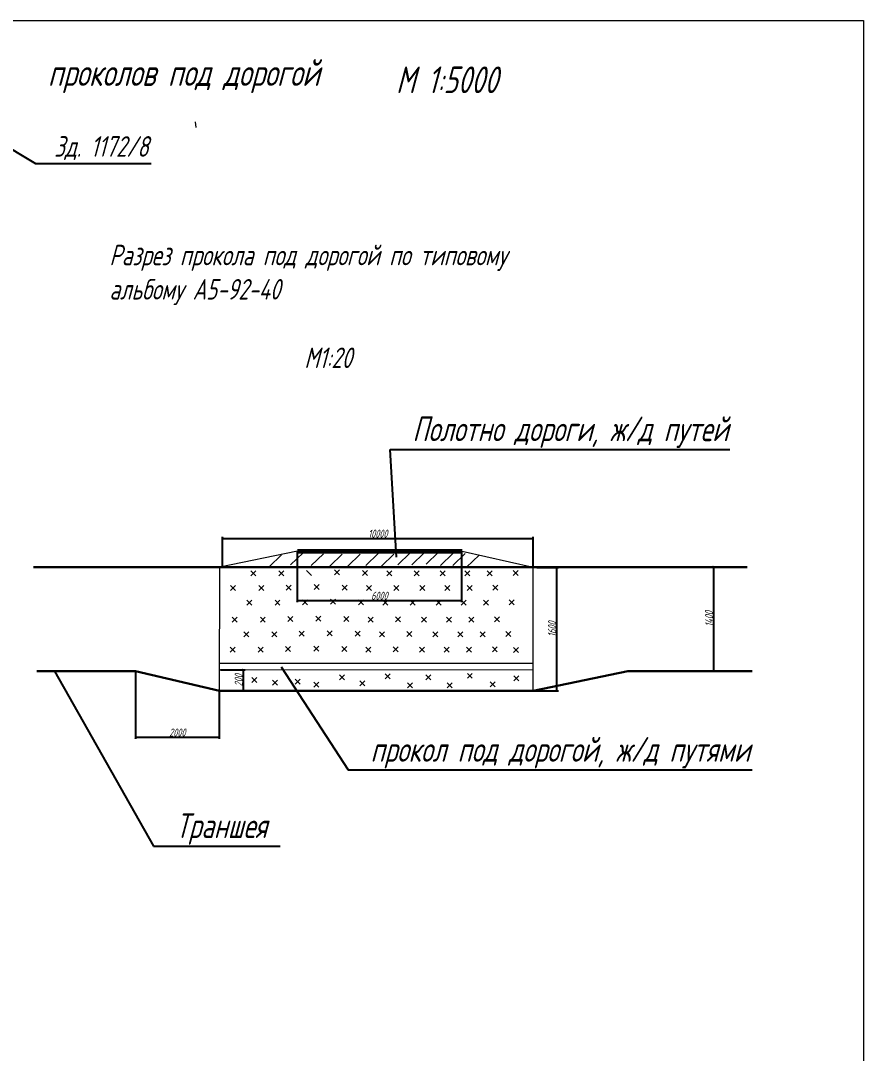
# Model space of a CAD drawing. Header units: millimetres. Extents: x 13096 to 18634, y -492 to 9335.
# Drawn here: x 16879 to 17512, y 7122 to 7896 of the extents above; entities that cross this region are included whole.
import ezdxf
from ezdxf import colors
from ezdxf.entities.mleader import LeaderData, LeaderLine
from ezdxf.enums import TextEntityAlignment as Align
from ezdxf.math import Vec2, Vec3

# ---------------------------------------------------------------- set-up
doc = ezdxf.new("R2010")
doc.units = ezdxf.units.MM
doc.layers.get('Defpoints').update_dxf_attribs({"color": 33})
for name, color, linetype, lineweight in [('Линия выноска', 137, 'Continuous', 20), ('Размерная', 4, 'Continuous', 25), ('Рамка толстая', 7, 'Continuous', 60), ('Строительный', 251, 'Continuous', 13), ('текст', 7, 'Continuous', 25), ('Элемент эл. схем', 7, 'Continuous', 35)]:
    doc.layers.add(name, color=color, linetype=linetype, lineweight=lineweight)
doc.styles.add('Simplex', font='simplex.shx', dxfattribs={"width": 0.7, "oblique": 15})
doc.dimstyles.new('Simplex', dxfattribs={"dimtxt": 2.5, "dimasz": 2.5, "dimexe": 1.25, "dimexo": 0.625, "dimtad": 1, "dimtxsty": 'Simplex', "dimcen": 2.5, "dimclrt": 2, "dimadec": 0, "dimazin": 0, "dimtfac": 1, "dimtmove": 0, "dimatfit": 3, "dimfxl": 1, "dimarcsym": 0})

# ---------------------------------------------------------------- blocks, each defined once
blk = doc.blocks.new('_None')
blk = doc.blocks.new('_ArchTick')
at = {"color": 0, "linetype": 'ByBlock', "const_width": 0.15}
blk.add_lwpolyline([(-0.5, -0.5), (0.5, 0.5)], dxfattribs=at)
blk = doc.blocks.new('*D151')
at = {"layer": 'Defpoints', "color": 0, "lineweight": 80, "transparency": 16777216}
for p in [(17028.84, 7409.41), (17046.69, 7409.41), (17028.85, 7393.6)]:
    blk.add_point(p, dxfattribs=at)
at = {"layer": 'Размерная', "color": 0, "lineweight": -2, "transparency": 16777216}
for p, q in [((17029.46, 7409.41), (17047.94, 7409.41)), ((17046.69, 7393.6), (17046.69, 7409.41)), ((17029.48, 7393.6), (17047.94, 7393.6))]:
    blk.add_line(p, q, dxfattribs=at)
at = {"layer": 'Размерная', "color": 0, "lineweight": -2, "transparency": 16777216, "xscale": 1.5, "yscale": 1.5, "zscale": 1.5}
for p, rotation in [((17046.69, 7409.41), 90), ((17046.69, 7393.6), 270)]:
    blk.add_blockref('_ArchTick', p, dxfattribs=dict(at, rotation=rotation))
at = {"layer": 'Размерная', "color": 2, "lineweight": 20, "transparency": 16777216, "insert": (17043.06, 7401.51), "char_height": 2, "attachment_point": 5, "rotation": 90, "style": 'Simplex'}
blk.add_mtext('{\\H3x;200}', dxfattribs=at)
blk = doc.blocks.new('*D152')
at = {"layer": 'Defpoints', "color": 0, "lineweight": 80, "transparency": 16777216}
for p in [(16965.6, 7407.86), (17028.51, 7394.18), (17028.51, 7358.72)]:
    blk.add_point(p, dxfattribs=at)
at = {"layer": 'Размерная', "color": 0, "lineweight": -2, "transparency": 16777216}
for p, q in [((16965.6, 7407.23), (16965.6, 7357.47)), ((17028.51, 7393.56), (17028.51, 7357.47)), ((16965.6, 7358.72), (17028.51, 7358.72))]:
    blk.add_line(p, q, dxfattribs=at)
at = {"layer": 'Размерная', "color": 0, "lineweight": -2, "transparency": 16777216, "xscale": 1.5, "yscale": 1.5, "zscale": 1.5, "rotation": 180}
blk.add_blockref('_ArchTick', (16965.6, 7358.72), dxfattribs=at)
at = {"layer": 'Размерная', "color": 0, "lineweight": -2, "transparency": 16777216, "xscale": 1.5, "yscale": 1.5, "zscale": 1.5}
blk.add_blockref('_ArchTick', (17028.51, 7358.72), dxfattribs=at)
at = {"layer": 'Размерная', "color": 2, "lineweight": 20, "transparency": 16777216, "insert": (16997.05, 7362.34), "char_height": 2, "attachment_point": 5, "style": 'Simplex'}
blk.add_mtext('{\\H3x;2000}', dxfattribs=at)
blk = doc.blocks.new('*D153')
at = {"layer": 'Defpoints', "color": 0, "lineweight": 80, "transparency": 16777216}
for p in [(17266.19, 7486.04), (17281.76, 7486.04), (17233.96, 7393.62)]:
    blk.add_point(p, dxfattribs=at)
at = {"layer": 'Размерная', "color": 0, "lineweight": -2, "transparency": 16777216}
for p, q in [((17266.81, 7486.04), (17283.01, 7486.04)), ((17281.76, 7393.62), (17281.76, 7486.04)), ((17234.59, 7393.62), (17283.01, 7393.62))]:
    blk.add_line(p, q, dxfattribs=at)
at = {"layer": 'Размерная', "color": 0, "lineweight": -2, "transparency": 16777216, "xscale": 1.5, "yscale": 1.5, "zscale": 1.5}
for p, rotation in [((17281.76, 7486.04), 90), ((17281.76, 7393.62), 270)]:
    blk.add_blockref('_ArchTick', p, dxfattribs=dict(at, rotation=rotation))
at = {"layer": 'Размерная', "color": 2, "lineweight": 20, "transparency": 16777216, "insert": (17278.14, 7439.83), "char_height": 2, "attachment_point": 5, "rotation": 90, "style": 'Simplex'}
blk.add_mtext('{\\H3x;1600}', dxfattribs=at)
blk = doc.blocks.new('*D154')
at = {"layer": 'Defpoints', "color": 0, "lineweight": 80, "transparency": 16777216}
for p in [(17086.97, 7498.39), (17210.26, 7498.15), (17210.26, 7461.26)]:
    blk.add_point(p, dxfattribs=at)
at = {"layer": 'Размерная', "color": 0, "lineweight": -2, "transparency": 16777216}
for p, q in [((17086.97, 7497.77), (17086.97, 7460.01)), ((17210.26, 7497.53), (17210.26, 7460.01)), ((17086.97, 7461.26), (17210.26, 7461.26))]:
    blk.add_line(p, q, dxfattribs=at)
at = {"layer": 'Размерная', "color": 0, "lineweight": -2, "transparency": 16777216, "xscale": 1.5, "yscale": 1.5, "zscale": 1.5, "rotation": 180}
blk.add_blockref('_ArchTick', (17086.97, 7461.26), dxfattribs=at)
at = {"layer": 'Размерная', "color": 0, "lineweight": -2, "transparency": 16777216, "xscale": 1.5, "yscale": 1.5, "zscale": 1.5}
blk.add_blockref('_ArchTick', (17210.26, 7461.26), dxfattribs=at)
at = {"layer": 'Размерная', "color": 2, "lineweight": 20, "transparency": 16777216, "insert": (17148.61, 7464.88), "char_height": 2, "attachment_point": 5, "style": 'Simplex'}
blk.add_mtext('{\\H3x;6000}', dxfattribs=at)
blk = doc.blocks.new('*D155')
at = {"layer": 'Defpoints', "color": 0, "lineweight": 80, "transparency": 16777216}
for p in [(17381, 7486.66), (17399.48, 7486.66), (17368.88, 7408.43)]:
    blk.add_point(p, dxfattribs=at)
at = {"layer": 'Размерная', "color": 0, "lineweight": -2, "transparency": 16777216}
for p, q in [((17381.63, 7486.66), (17400.73, 7486.66)), ((17399.48, 7408.43), (17399.48, 7486.66)), ((17369.5, 7408.43), (17400.73, 7408.43))]:
    blk.add_line(p, q, dxfattribs=at)
at = {"layer": 'Размерная', "color": 0, "lineweight": -2, "transparency": 16777216, "xscale": 1.5, "yscale": 1.5, "zscale": 1.5}
for p, rotation in [((17399.48, 7486.66), 90), ((17399.48, 7408.43), 270)]:
    blk.add_blockref('_ArchTick', p, dxfattribs=dict(at, rotation=rotation))
at = {"layer": 'Размерная', "color": 2, "lineweight": 20, "transparency": 16777216, "insert": (17395.86, 7447.55), "char_height": 2, "attachment_point": 5, "rotation": 90, "style": 'Simplex'}
blk.add_mtext('{\\H3x;1400}', dxfattribs=at)
blk = doc.blocks.new('*D156')
at = {"layer": 'Defpoints', "color": 0, "lineweight": 80, "transparency": 16777216}
for p in [(17263.94, 7507.79), (17031, 7486.12), (17263.94, 7486.63)]:
    blk.add_point(p, dxfattribs=at)
at = {"layer": 'Размерная', "color": 0, "lineweight": -2, "transparency": 16777216}
for p, q in [((17031, 7486.75), (17031, 7509.04)), ((17031, 7507.79), (17263.94, 7507.79)), ((17263.94, 7487.26), (17263.94, 7509.04))]:
    blk.add_line(p, q, dxfattribs=at)
at = {"layer": 'Размерная', "color": 0, "lineweight": -2, "transparency": 16777216, "xscale": 1.5, "yscale": 1.5, "zscale": 1.5, "rotation": 180}
blk.add_blockref('_ArchTick', (17031, 7507.79), dxfattribs=at)
at = {"layer": 'Размерная', "color": 0, "lineweight": -2, "transparency": 16777216, "xscale": 1.5, "yscale": 1.5, "zscale": 1.5}
blk.add_blockref('_ArchTick', (17263.94, 7507.79), dxfattribs=at)
at = {"layer": 'Размерная', "color": 2, "lineweight": 20, "transparency": 16777216, "insert": (17147.47, 7511.42), "char_height": 2, "attachment_point": 5, "style": 'Simplex'}
blk.add_mtext('{\\H3x;10000}', dxfattribs=at)

msp = doc.modelspace()

# ---------------------------------------------------------------- linework, layer by layer
at = {"layer": 'Рамка толстая', "color": 18, "lineweight": 20, "true_color": 0x000000}
for p, q in [((16543.02032, 7896.09368), (17511.64532, 7896.09368)), ((17511.64532, 7896.09368), (17511.64532, 6562.96868))]:
    msp.add_line(p, q, dxfattribs=at)
at = {"layer": 'Строительный', "color": 18, "lineweight": 20, "true_color": 0x000000}
for p, q in [((17011.20126, 7815.92187), (17010.61429, 7820.29263)), ((17075.19427, 7495.59618), (17065.90412, 7486.66794)), ((17091.31048, 7497.00789), (17082.02032, 7488.07965)), ((17106.78333, 7496.40885), (17097.49317, 7487.48062)), ((17120.61195, 7496.09801), (17111.3218, 7487.16978)), ((17134.17842, 7496.09801), (17124.88826, 7487.16978)), ((17147.74489, 7496.54967), (17138.45473, 7487.62144)), ((17159.50249, 7496.09801), (17150.21233, 7487.16978)), ((17171.71233, 7497.00133), (17162.42217, 7488.0731)), ((17182.1133, 7497.00133), (17172.82314, 7488.0731)), ((17192.9665, 7497.45299), (17183.67635, 7488.52475)), ((17203.81963, 7496.54967), (17194.52947, 7487.62144)), ((17212.86397, 7496.54967), (17203.57381, 7487.62144)), ((17223.34901, 7495.35555), (17214.05886, 7486.42731)), ((17052.18016, 7483.52314), (17055.92217, 7479.78113)), ((17055.92217, 7483.52314), (17052.18016, 7479.78113)), ((17073.21462, 7483.52314), (17076.95663, 7479.78113)), ((17076.95663, 7483.52314), (17073.21462, 7479.78113)), ((17093.84454, 7483.92713), (17097.58655, 7480.18512)), ((17114.879, 7484.33116), (17118.62101, 7480.58915)), ((17118.62101, 7484.33116), (17114.879, 7480.58915)), ((17135.91337, 7483.92713), (17139.65538, 7480.18512)), ((17139.65538, 7483.92713), (17135.91337, 7480.18512)), ((17154.11624, 7483.52314), (17157.85825, 7479.78113)), ((17157.85825, 7483.52314), (17154.11624, 7479.78113)), ((17174.58573, 7483.64274), (17178.32774, 7479.90073)), ((17178.32774, 7483.64274), (17174.58573, 7479.90073)), ((17194.16264, 7483.52314), (17197.90465, 7479.78113)), ((17197.90465, 7483.52314), (17194.16264, 7479.78113)), ((17212.76997, 7483.52314), (17216.51198, 7479.78113)), ((17216.51198, 7483.52314), (17212.76997, 7479.78113)), ((17229.55142, 7483.5588), (17233.29343, 7479.81679)), ((17233.29343, 7483.5588), (17229.55142, 7479.81679)), ((17248.89711, 7483.81305), (17252.63912, 7480.07104)), ((17252.63912, 7483.81305), (17248.89711, 7480.07104)), ((17037.04212, 7472.48998), (17040.78413, 7468.74797)), ((17040.78413, 7472.48998), (17037.04212, 7468.74797)), ((17058.07658, 7472.48998), (17061.81859, 7468.74797)), ((17061.81859, 7472.48998), (17058.07658, 7468.74797)), ((17078.7065, 7472.89397), (17082.44851, 7469.15196)), ((17082.44851, 7472.89397), (17078.7065, 7469.15196)), ((17099.74096, 7473.298), (17103.48297, 7469.55599)), ((17103.48297, 7473.298), (17099.74096, 7469.55599)), ((17120.77533, 7472.89397), (17124.51734, 7469.15196)), ((17124.51734, 7472.89397), (17120.77533, 7469.15196)), ((17138.9782, 7472.48998), (17142.72021, 7468.74797)), ((17142.72021, 7472.48998), (17138.9782, 7468.74797)), ((17159.44769, 7472.60958), (17163.1897, 7468.86757)), ((17163.1897, 7472.60958), (17159.44769, 7468.86757)), ((17179.0246, 7472.48998), (17182.76661, 7468.74797)), ((17182.76661, 7472.48998), (17179.0246, 7468.74797)), ((17197.63193, 7472.48998), (17201.37394, 7468.74797)), ((17201.37394, 7472.48998), (17197.63193, 7468.74797)), ((17214.41338, 7472.52564), (17218.15539, 7468.78363)), ((17218.15539, 7472.52564), (17214.41338, 7468.78363)), ((17233.75907, 7472.77989), (17237.50108, 7469.03788)), ((17237.50108, 7472.77989), (17233.75907, 7469.03788)), ((17049.26735, 7461.44639), (17053.00936, 7457.70438)), ((17053.00936, 7461.44639), (17049.26735, 7457.70438)), ((17070.3018, 7461.44639), (17074.04381, 7457.70438)), ((17074.04381, 7461.44639), (17070.3018, 7457.70438)), ((17090.93173, 7461.85038), (17094.67373, 7458.10837)), ((17094.67373, 7461.85038), (17090.93173, 7458.10837)), ((17111.96618, 7462.2544), (17115.70819, 7458.51239)), ((17115.70819, 7462.2544), (17111.96618, 7458.51239)), ((17133.00056, 7461.85038), (17136.74257, 7458.10837)), ((17136.74257, 7461.85038), (17133.00056, 7458.10837)), ((17151.20343, 7461.44639), (17154.94544, 7457.70438)), ((17154.94544, 7461.44639), (17151.20343, 7457.70438)), ((17171.67291, 7461.56598), (17175.41492, 7457.82398)), ((17175.41492, 7461.56598), (17171.67291, 7457.82398)), ((17191.24983, 7461.44639), (17194.99184, 7457.70438)), ((17194.99184, 7461.44639), (17191.24983, 7457.70438)), ((17209.85715, 7461.44639), (17213.59916, 7457.70438)), ((17213.59916, 7461.44639), (17209.85715, 7457.70438)), ((17226.6386, 7461.48205), (17230.38061, 7457.74004)), ((17230.38061, 7461.48205), (17226.6386, 7457.74004)), ((17245.9843, 7461.7363), (17249.72631, 7457.99429)), ((17249.72631, 7461.7363), (17245.9843, 7457.99429)), ((17079.93517, 7449.24017), (17083.67718, 7445.49816)), ((17083.67718, 7449.24017), (17079.93517, 7445.49816)), ((17100.96963, 7449.6442), (17104.71164, 7445.90219)), ((17104.71164, 7449.6442), (17100.96963, 7445.90219)), ((17122.004, 7449.24017), (17125.74601, 7445.49816)), ((17125.74601, 7449.24017), (17122.004, 7445.49816)), ((17234.98774, 7449.12609), (17238.72975, 7445.38408)), ((17238.72975, 7449.12609), (17234.98774, 7445.38408)), ((17038.27079, 7448.83618), (17042.0128, 7445.09417)), ((17042.0128, 7448.83618), (17038.27079, 7445.09417)), ((17059.30525, 7448.83618), (17063.04726, 7445.09417)), ((17063.04726, 7448.83618), (17059.30525, 7445.09417)), ((17140.20687, 7448.83618), (17143.94888, 7445.09417)), ((17143.94888, 7448.83618), (17140.20687, 7445.09417)), ((17160.67636, 7448.95578), (17164.41837, 7445.21377)), ((17164.41837, 7448.95578), (17160.67636, 7445.21377)), ((17180.25327, 7448.83618), (17183.99528, 7445.09417)), ((17183.99528, 7448.83618), (17180.25327, 7445.09417)), ((17198.8606, 7448.83618), (17202.60261, 7445.09417)), ((17202.60261, 7448.83618), (17198.8606, 7445.09417)), ((17215.64205, 7448.87184), (17219.38406, 7445.12983)), ((17219.38406, 7448.87184), (17215.64205, 7445.12983)), ((17046.8237, 7437.85309), (17050.56571, 7434.11108)), ((17050.56571, 7437.85309), (17046.8237, 7434.11108)), ((17067.85815, 7437.85309), (17071.60016, 7434.11108)), ((17071.60016, 7437.85309), (17067.85815, 7434.11108)), ((17088.48807, 7438.25708), (17092.23008, 7434.51507)), ((17092.23008, 7438.25708), (17088.48807, 7434.51507)), ((17109.52253, 7438.6611), (17113.26454, 7434.91909)), ((17113.26454, 7438.6611), (17109.52253, 7434.91909)), ((17130.55691, 7438.25708), (17134.29891, 7434.51507)), ((17134.29891, 7438.25708), (17130.55691, 7434.51507)), ((17148.75978, 7437.85309), (17152.50179, 7434.11108)), ((17152.50179, 7437.85309), (17148.75978, 7434.11108)), ((17169.22926, 7437.97268), (17172.97127, 7434.23068)), ((17172.97127, 7437.97268), (17169.22926, 7434.23068)), ((17188.80618, 7437.85309), (17192.54818, 7434.11108)), ((17192.54818, 7437.85309), (17188.80618, 7434.11108)), ((17207.4135, 7437.85309), (17211.15551, 7434.11108)), ((17211.15551, 7437.85309), (17207.4135, 7434.11108)), ((17224.19495, 7437.88875), (17227.93696, 7434.14674)), ((17227.93696, 7437.88875), (17224.19495, 7434.14674)), ((17243.54065, 7438.143), (17247.28265, 7434.40099)), ((17247.28265, 7438.143), (17243.54065, 7434.40099)), ((17036.62034, 7426.35153), (17040.36235, 7422.60952)), ((17040.36235, 7426.35153), (17036.62034, 7422.60952)), ((17057.65479, 7426.35153), (17061.3968, 7422.60952)), ((17061.3968, 7426.35153), (17057.65479, 7422.60952)), ((17078.28471, 7426.75552), (17082.02672, 7423.01351)), ((17082.02672, 7426.75552), (17078.28471, 7423.01351)), ((17099.31917, 7427.15954), (17103.06118, 7423.41753)), ((17103.06118, 7427.15954), (17099.31917, 7423.41753)), ((17120.35355, 7426.75552), (17124.09556, 7423.01351)), ((17124.09556, 7426.75552), (17120.35355, 7423.01351)), ((17138.55642, 7426.35153), (17142.29843, 7422.60952)), ((17142.29843, 7426.35153), (17138.55642, 7422.60952)), ((17159.0259, 7426.47112), (17162.76791, 7422.72912)), ((17162.76791, 7426.47112), (17159.0259, 7422.72912)), ((17178.60282, 7426.35153), (17182.34483, 7422.60952)), ((17182.34483, 7426.35153), (17178.60282, 7422.60952)), ((17197.21014, 7426.35153), (17200.95215, 7422.60952)), ((17200.95215, 7426.35153), (17197.21014, 7422.60952)), ((17213.99159, 7426.38719), (17217.7336, 7422.64518)), ((17217.7336, 7426.38719), (17213.99159, 7422.64518)), ((17233.33729, 7426.64144), (17237.0793, 7422.89943)), ((17237.0793, 7426.64144), (17233.33729, 7422.89943)), ((17249.24123, 7426.05645), (17252.98324, 7422.31444)), ((17252.98324, 7426.05645), (17249.24123, 7422.31444)), ((17052.82232, 7403.56857), (17056.56433, 7399.82656)), ((17056.56433, 7403.56857), (17052.82232, 7399.82656)), ((17118.71038, 7405.57491), (17122.45239, 7401.8329)), ((17122.45239, 7405.57491), (17118.71038, 7401.8329)), ((17152.85972, 7406.37744), (17156.60172, 7402.63543)), ((17156.60172, 7406.37744), (17152.85972, 7402.63543)), ((17183.34548, 7405.65885), (17187.08748, 7401.91684)), ((17187.08748, 7405.65885), (17183.34548, 7401.91684)), ((17214.57851, 7406.7013), (17218.32052, 7402.95929)), ((17218.32052, 7406.7013), (17214.57851, 7402.95929)), ((17249.39171, 7404.93878), (17253.13372, 7401.19677)), ((17253.13372, 7404.93878), (17249.39171, 7401.19677)), ((17068.49083, 7401.56224), (17072.23284, 7397.82023)), ((17072.23284, 7401.56224), (17068.49083, 7397.82023)), ((17085.36461, 7402.36477), (17089.10662, 7398.62276)), ((17089.10662, 7402.36477), (17085.36461, 7398.62276)), ((17099.42608, 7399.9572), (17103.16808, 7396.2152)), ((17103.16808, 7399.9572), (17099.42608, 7396.2152)), ((17133.97711, 7401.16097), (17137.71912, 7397.41896)), ((17137.71912, 7401.16097), (17133.97711, 7397.41896)), ((17169.72434, 7399.61242), (17173.46635, 7395.87041)), ((17173.46635, 7399.61242), (17169.72434, 7395.87041)), ((17199.40937, 7399.63106), (17203.15138, 7395.88905)), ((17203.15138, 7399.63106), (17199.40937, 7395.88905)), ((17231.77009, 7400.38858), (17235.5121, 7396.64657)), ((17235.5121, 7400.38858), (17231.77009, 7396.64657))]:
    msp.add_line(p, q, dxfattribs=at)
at = {"layer": 'Элемент эл. схем', "color": 18, "lineweight": 20, "true_color": 0x000000}
for p, q in [((17087.07294, 7498.36193), (17028.79457, 7486.28257)), ((17210.68029, 7498.36193), (17264.01716, 7486.36422)), ((17028.7503, 7393.59582), (17028.79457, 7486.28257)), ((17263.85582, 7393.64703), (17264.01716, 7486.36422)), ((17415.10778, 7486.49114), (17264.01716, 7486.36422)), ((17263.86764, 7414.02396), (17028.77567, 7413.96497)), ((17028.77567, 7409.38487), (17263.86764, 7409.47092))]:
    msp.add_line(p, q, dxfattribs=at)
at = {"layer": 'Элемент эл. схем', "color": 18, "lineweight": 60, "true_color": 0x000000}
msp.add_line((17087.07294, 7498.36193), (17210.68029, 7498.36193), dxfattribs=at)
at = {"layer": 'Элемент эл. схем', "color": 18, "lineweight": 30, "true_color": 0x000000}
for p, q in [((16889.18539, 7486.20091), (17424.40238, 7486.25718)), ((16891.61498, 7408.41138), (16965.53498, 7408.41138)), ((17028.7503, 7393.59582), (16965.53498, 7408.41138)), ((17263.85582, 7393.64703), (17335.08172, 7408.43105)), ((17428.27731, 7408.37059), (17335.08172, 7408.43105)), ((17028.7503, 7393.59582), (17263.85582, 7393.64703))]:
    msp.add_line(p, q, dxfattribs=at)

# ---------------------------------------------------------------- texts
at = {"layer": 'текст', "color": 18, "lineweight": 20, "true_color": 0x000000, "style": 'Simplex', "oblique": 15, "width": 0.7}
for s, p in [('проколов под дорогой ', (17006.51038, 7847.1333)), ('М 1:5000', (17199.16592, 7841.73439))]:
    msp.add_text(s, height=20, dxfattribs=at).set_placement(p, align=Align.CENTER)
at = {"layer": 'текст', "color": 18, "lineweight": 20, "true_color": 0x000000, "insert": (16946.0766, 7728.03873), "char_height": 15.4, "attachment_point": 1, "style": 'Simplex'}
msp.add_mtext_dynamic_manual_height_columns('Разрез прокола под дорогой по типовому альбому {\\C256;\\c16777215;А5-92-40\\P\\pi169.43;}\\P\\pi146.19;М1:20', width=338.8501844, gutter_width=12.5, heights=[0], dxfattribs=at)

# ---------------------------------------------------------------- dimensions: what is measured, and where the dimension line sits
at = {"layer": 'Размерная', "color": 18, "lineweight": 20, "true_color": 0x000000}
for base, p1, p2, text, picture, middle in [((17263.94159, 7507.79162), (17031.00379, 7486.12421), (17263.94159, 7486.63142), '{\\H3x;10000}', '*D156', (17147.47269, 7511.41662)), ((17210.26187, 7461.2581), (17086.9658, 7498.39347), (17210.26187, 7498.15497), '{\\H3x;6000}', '*D154', (17148.61383, 7464.8831)), ((17028.5075, 7358.71729), (16965.60174, 7407.85861), (17028.5075, 7394.1827), '{\\H3x;2000}', '*D152', (16997.05462, 7362.34229))]:
    dim = msp.add_linear_dim(base=base, p1=p1, p2=p2, text=text, dimstyle='Simplex', override={"dimtxt": 2, "dimasz": 1.5, "dimlfac": 20, "dimrnd": 1, "dimtxsty": 'Simplex', "dimblk1": 'ArchTick', "dimblk2": 'ArchTick', "dimsah": 1}, dxfattribs=at)
    dim.commit()
    dim.dimension.update_dxf_attribs({"geometry": picture, "text_midpoint": middle})
for base, p1, p2, text, override, picture, middle in [((17281.76195, 7486.04271), (17233.96492, 7393.62316), (17266.18633, 7486.04271), '{\\H3x;1600}', {"dimtxt": 2, "dimasz": 1.5, "dimlfac": 20, "dimrnd": 1, "dimblk1": 'ArchTick', "dimblk2": 'ArchTick', "dimsah": 1}, '*D153', (17278.13695, 7439.83294)), ((17399.48286, 7486.66231), (17368.87682, 7408.42808), (17381.00286, 7486.66231), '{\\H3x;1400}', {"dimtxt": 2, "dimasz": 1.5, "dimlfac": 20, "dimrnd": 1, "dimtxsty": 'Simplex', "dimblk1": 'ArchTick', "dimblk2": 'ArchTick', "dimsah": 1}, '*D155', (17395.85786, 7447.54519)), ((17046.68521, 7409.41125), (17028.8508, 7393.60395), (17028.83866, 7409.41125), '{\\H3x;200}', {"dimtxt": 2, "dimasz": 1.5, "dimlfac": 20, "dimrnd": 1, "dimtxsty": 'Simplex', "dimblk1": 'ArchTick', "dimblk2": 'ArchTick', "dimsah": 1}, '*D151', (17043.06021, 7401.5076))]:
    dim = msp.add_linear_dim(base=base, p1=p1, p2=p2, angle=90, text=text, dimstyle='Simplex', override=override, dxfattribs=at)
    dim.commit()
    dim.dimension.update_dxf_attribs({"geometry": picture, "text_midpoint": middle})

# ---------------------------------------------------------------- leaders
at = {"layer": 'Линия выноска', "color": 18, "lineweight": 20, "true_color": 0x000000}
ml = msp.add_multileader_mtext('Standard', dxfattribs=at)
ml.set_content('\\pxsm0.75;{\\W0.7;Зд. 1172/8}', color=2, style='Simplex')
ml.set_leader_properties()
ml.set_arrow_properties(name='NONE')
ml.build(insert=Vec2(0, 0))
ml.multileader.update_dxf_attribs({"text_left_attachment_type": 6, "text_right_attachment_type": 6, "dogleg_length": 8.32248, "arrow_head_size": 17.64})
ctx = ml.context
ctx.base_point, ctx.char_height, ctx.arrow_head_size, ctx.landing_gap_size, ctx.plane_origin = Vec3(16895.80115, 7788.90467), 15.435, 17.64, 8.82, Vec3(16962.97966, 7816.70451)
ctx.left_attachment, ctx.right_attachment = 6, 6
notes = []
notes.append((ctx, [(0, (1, 1, 0), (16890.69554, 7788.90467), (1, 0), 5.10561, [(0, [(16849.68689, 7813.4518)], 0, [])])]))
ctx.mtext.insert, ctx.mtext.flow_direction = Vec3(16904.62115, 7809.48467), 5
ml = msp.add_multileader_mtext('Standard', dxfattribs=at)
ml.set_content('Полотно дороги, ж/д путей', color=2, style='Simplex')
ml.set_leader_properties()
ml.set_arrow_properties(name='NONE')
ml.build(insert=Vec2(0, 0))
ml.multileader.update_dxf_attribs({"text_left_attachment_type": 6, "text_right_attachment_type": 6, "dogleg_length": 8.32248, "arrow_head_size": 21.168})
ctx = ml.context
ctx.base_point, ctx.char_height, ctx.arrow_head_size, ctx.landing_gap_size, ctx.plane_origin = Vec3(17162.78635, 7574.5901), 18.522, 21.168, 10.584, Vec3(17277.6248, 7599.39105)
ctx.left_attachment, ctx.right_attachment = 6, 6
notes.append((ctx, [(0, (1, 1, 0), (17156.65962, 7574.5901), (1, 0), 6.12673, [(0, [(17161.46102, 7493.92652)], 0, [])])]))
ctx.mtext.insert, ctx.mtext.flow_direction = Vec3(17173.37035, 7599.2861), 5
ml = msp.add_multileader_mtext('Standard', dxfattribs=at)
ml.set_content('прокол под дорогой, ж/д путями', color=2, style='Simplex')
ml.set_leader_properties()
ml.set_arrow_properties(name='NONE')
ml.build(insert=Vec2(0, 0))
ml.multileader.update_dxf_attribs({"text_left_attachment_type": 6, "text_right_attachment_type": 6, "dogleg_length": 8.32248, "arrow_head_size": 21.168})
ctx = ml.context
ctx.base_point, ctx.char_height, ctx.arrow_head_size, ctx.landing_gap_size, ctx.plane_origin = Vec3(17131.36967, 7334.2364), 18.522, 21.168, 10.584, Vec3(17288.52585, 7364.4579)
ctx.left_attachment, ctx.right_attachment = 6, 6
notes.append((ctx, [(0, (1, 1, 0), (17125.24294, 7334.2364), (1, 0), 6.12673, [(0, [(17074.88742, 7411.48664)], 0, [])])]))
ctx.mtext.insert, ctx.mtext.flow_direction = Vec3(17141.95367, 7358.9324), 5
ml = msp.add_multileader_mtext('Standard', dxfattribs=at)
ml.set_content('Траншея', color=2, style='Simplex')
ml.set_leader_properties()
ml.set_arrow_properties(name='NONE')
ml.build(insert=Vec2(0, 0))
ml.multileader.update_dxf_attribs({"text_left_attachment_type": 6, "text_right_attachment_type": 6, "dogleg_length": 8.32248, "arrow_head_size": 21.168})
ctx = ml.context
ctx.base_point, ctx.char_height, ctx.arrow_head_size, ctx.landing_gap_size, ctx.plane_origin = Vec3(16985.30404, 7277.05314), 18.522, 21.168, 10.584, Vec3(17142.46022, 7307.27463)
ctx.left_attachment, ctx.right_attachment = 6, 6
notes.append((ctx, [(0, (1, 1, 0), (16979.1773, 7277.05314), (1, 0), 6.12673, [(0, [(16904.79836, 7408.3413)], 0, [])])]))
ctx.mtext.insert, ctx.mtext.width, ctx.mtext.flow_direction = Vec3(16995.88804, 7301.74914), 347.8178366, 5
for ctx, leaders in notes:
    for number, flags, end, landing, length, lines in leaders:
        leader = LeaderData()
        leader.index, (leader.has_last_leader_line, leader.has_dogleg_vector, leader.attachment_direction) = number, flags
        leader.last_leader_point, leader.dogleg_vector, leader.dogleg_length = Vec3(end), Vec3(landing), length
        for number, points, colour, breaks in lines:
            line = LeaderLine()
            line.index, line.vertices, line.color, line.breaks = number, Vec3.list(points), colors.encode_raw_color(colour), breaks
            leader.lines.append(line)
        ctx.leaders.append(leader)

doc.saveas('drawing.dxf')
